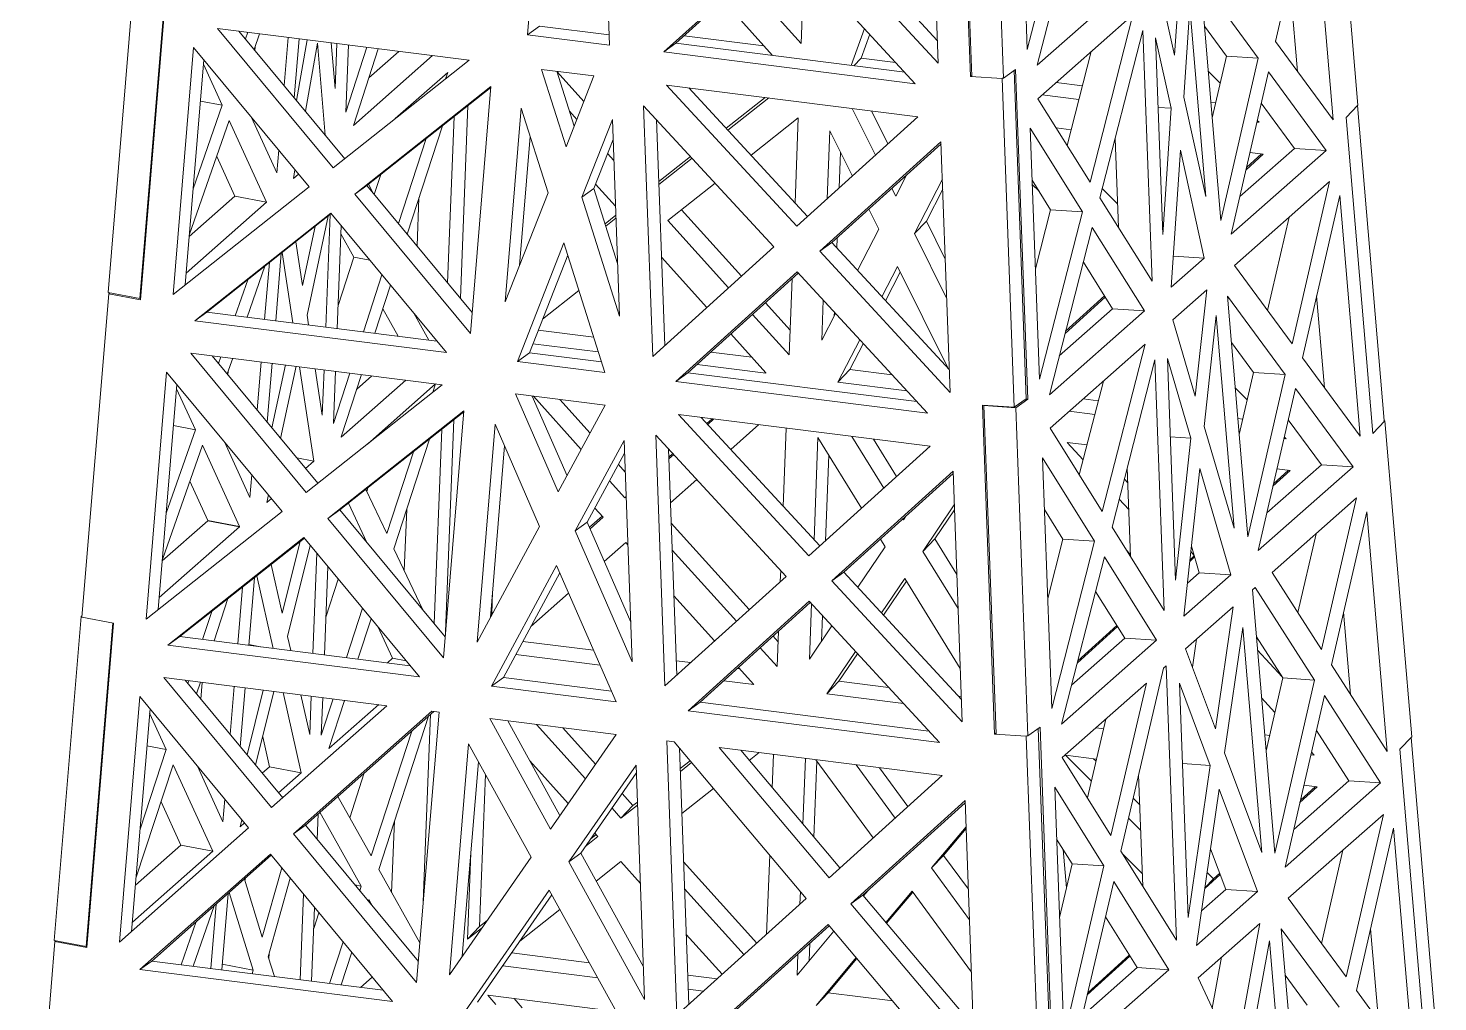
# Model space of a CAD drawing. Header units: millimetres. Extents: x 6136 to 7046, y 1563 to 2173.
# Drawn here: x 6868.45 to 6913.18, y 1811.44 to 1842.32 of the extents above; entities that cross this region are included whole.
import ezdxf

# ---------------------------------------------------------------- set-up
doc = ezdxf.new("R2010")
doc.units = ezdxf.units.MM
doc.header["$LTSCALE"] = 0.5
doc.layers.get('0').update_dxf_attribs({"color": 255})

# ---------------------------------------------------------------- blocks, each defined once
blk = doc.blocks.new('eiffel')
at = {"color": 3, "linetype": 'Continuous', "lineweight": 15}
for p, q in [((-9.062, 36.984), (-7.995, 49.85)), ((-5.438, 36.528), (-5.917, 49.588)), ((9.929, 49.632), (10.461, 35.148)), ((9.984, 49.614), (10.521, 35.158)), ((11.385, 49.524), (11.921, 35.068)), ((12.562, 47.373), (12.972, 36.329)), ((27.543, 33.888), (26.357, 47.8)), ((9.04, 35.738), (8.634, 46.782)), ((14.862, 43.699), (12.972, 36.329)), ((25.552, 43.844), (23.909, 36.692)), ((26.456, 33.236), (25.552, 43.844)), ((13.405, 35.638), (15.295, 43.008)), ((3.823, 42.338), (9.003, 36.73)), ((3.294, 41.958), (9.04, 35.738)), ((2.289, 41.051), (-3.051, 36.227)), ((8.035, 34.83), (2.289, 41.051)), ((2.339, 40.997), (-2.522, 36.607)), ((-27.543, 25.625), (-26.357, 39.891)), ((3.143, 40.127), (3.006, 36.6)), ((-26.143, 25.361), (-24.958, 39.612)), ((-26.118, 25.312), (-24.933, 39.607)), ((3.006, 36.6), (0.52, 39.355)), ((17.595, 39.334), (13.405, 35.638)), ((19.704, 39.695), (19.464, 36.084)), ((20.602, 39.415), (23.149, 35.958)), ((20.602, 39.415), (21.506, 28.807)), ((24.881, 35.373), (24.536, 39.422)), ((18.833, 38.927), (19.464, 36.084)), ((-0.438, 38.49), (1.746, 36.069)), ((20.135, 38.192), (19.873, 34.242)), ((20.845, 29.865), (20.135, 38.192)), ((-8.533, 37.364), (-9.062, 36.984)), ((-5.454, 36.976), (-8.533, 37.364)), ((13.435, 34.167), (17.625, 37.862)), ((17.625, 37.862), (15.735, 30.493)), ((20.776, 37.367), (21.749, 36.048)), ((-22.716, 37.26), (-11.629, 35.863)), ((-17.623, 31.122), (-22.716, 37.26)), ((-17.114, 31.525), (-21.773, 37.141)), ((-21.385, 37.093), (-21.488, 36.798)), ((-20.863, 37.027), (-21.104, 36.335)), ((-19.61, 36.869), (-19.786, 34.746)), ((-19.338, 34.207), (-19.122, 36.807)), ((-18.766, 36.763), (-19.24, 34.088)), ((-5.438, 36.528), (-9.062, 36.984)), ((-2.151, 36.942), (1.358, 36.5)), ((5.79, 37.261), (5.204, 35.634)), ((6.028, 37.004), (5.651, 35.959)), ((18.058, 37.171), (16.168, 29.802)), ((18.058, 37.171), (18.468, 26.127)), ((18.94, 28.186), (18.619, 36.855)), ((18.619, 36.855), (19.309, 33.745)), ((23.909, 36.692), (26.456, 33.236)), ((23.917, 36.726), (23.921, 36.676)), ((-23.776, 36.421), (-24.678, 25.542)), ((-23.776, 36.421), (-18.684, 30.283)), ((-21.067, 36.44), (-21.079, 36.305)), ((-18.317, 36.608), (-18.848, 33.615)), ((-18.317, 36.608), (-17.97, 32.558)), ((-17.713, 36.63), (-17.54, 34.614)), ((-17.54, 34.614), (-17.462, 36.598)), ((-16.952, 36.534), (-17.068, 33.579)), ((-17.068, 33.579), (-16.139, 36.432)), ((-15.632, 36.368), (-16.733, 32.983)), ((-16.733, 32.983), (-13.237, 36.066)), ((-16.049, 35.084), (-14.724, 36.253)), ((-2.522, 36.607), (-3.051, 36.227)), ((8.035, 34.83), (-3.051, 36.227)), ((7.568, 35.336), (-2.522, 36.607)), ((15.786, 36.24), (14.726, 32.105)), ((21.122, 33.318), (21.749, 36.048)), ((23.149, 35.958), (21.749, 36.048)), ((-23.324, 35.876), (-24.146, 25.963)), ((-23.339, 35.693), (-22.508, 33.878)), ((-11.629, 35.863), (-17.623, 31.122)), ((-8.435, 35.461), (-6.131, 35.171)), ((-8.435, 35.461), (-7.357, 32.048)), ((5.326, 35.618), (5.651, 35.959)), ((5.651, 35.959), (7.169, 35.768)), ((12.456, 35.448), (11.921, 35.068)), ((12.995, 20.938), (12.456, 35.448)), ((21.506, 28.807), (23.149, 35.958)), ((-12.573, 35.327), (-14.884, 33.289)), ((-12.573, 35.327), (-12.665, 35.044)), ((-7.758, 35.376), (-6.997, 32.964)), ((-7.752, 35.354), (-6.572, 34.047)), ((-6.131, 35.171), (-7.357, 32.048)), ((10.52, 35.19), (10.461, 35.148)), ((10.461, 35.148), (11.863, 35.059)), ((11.879, 35.071), (11.863, 35.059)), ((12.395, 20.575), (11.863, 35.059)), ((11.879, 35.071), (11.921, 35.068)), ((12.924, 20.955), (12.394, 35.404)), ((14.24, 34.877), (15.399, 34.731)), ((20.946, 35.377), (21.473, 34.849)), ((23.6, 35.347), (21.957, 28.195)), ((23.6, 35.347), (26.147, 31.891)), ((-10.671, 34.709), (-16.666, 29.967)), ((-10.675, 34.667), (-16.136, 30.347)), ((-10.671, 34.709), (-11.573, 23.829)), ((-2.936, 34.768), (8.15, 33.371)), ((-2.936, 34.768), (2.81, 28.548)), ((-1.94, 34.643), (3.29, 28.981)), ((1.424, 34.219), (-0.297, 32.864)), ((1.575, 34.2), (-0.224, 32.784)), ((13.625, 34.334), (15.245, 34.13)), ((19.873, 34.242), (20.845, 29.865)), ((-22.508, 33.878), (-23.794, 30.199)), ((-22.508, 33.878), (-23.474, 34.059)), ((-11.687, 33.867), (-12.016, 25.381)), ((-10.038, 25.218), (-9.33, 33.758)), ((-9.33, 33.758), (-8.151, 30.025)), ((-7.197, 33.599), (-6.884, 33.252)), ((-3.941, 33.861), (1.805, 27.64)), ((-3.941, 33.861), (-3.535, 22.816)), ((5.251, 33.737), (6.275, 31.678)), ((6.11, 33.629), (6.83, 32.179)), ((15.735, 30.493), (13.435, 34.167)), ((18.733, 33.781), (19.309, 33.745)), ((19.309, 33.745), (18.94, 28.186)), ((21.062, 34.017), (21.276, 33.99)), ((23.283, 33.967), (24.747, 31.98)), ((27.543, 33.888), (27.019, 33.334)), ((27.518, 33.862), (28.697, 19.999)), ((-22.199, 33.202), (-23.964, 28.154)), ((-22.199, 33.202), (-20.556, 29.611)), ((-20.106, 30.9), (-21.224, 33.345)), ((-14.657, 33.489), (-14.667, 33.461)), ((-12.808, 32.98), (-14.361, 28.207)), ((-12.291, 33.389), (-12.579, 26.059)), ((-5.318, 33.253), (-6.659, 29.837)), ((-5, 24.583), (-5.318, 33.253)), ((-3.375, 33.248), (-3.01, 23.291)), ((0.795, 31.682), (2.879, 33.322)), ((2.879, 33.322), (2.734, 29.583)), ((2.81, 28.548), (8.15, 33.371)), ((21.115, 33.39), (21.137, 33.387)), ((23.093, 33.141), (23.191, 33.129)), ((23.109, 33.211), (23.191, 33.129)), ((27.019, 33.334), (28.205, 19.422)), ((-13.52, 32.417), (-14.741, 28.665)), ((-9.407, 26.826), (-8.935, 32.51)), ((-5.285, 32.367), (-6.129, 30.217)), ((4.153, 29.761), (4.269, 32.757)), ((4.269, 32.757), (5.261, 30.762)), ((13.101, 32.863), (15.401, 29.189)), ((13.101, 32.863), (13.511, 21.819)), ((14.902, 32.794), (14.242, 32.878)), ((16.838, 32.413), (16.983, 28.5)), ((-20.023, 31.897), (-20.106, 30.9)), ((-5.528, 31.749), (-5.251, 31.442)), ((9.167, 32.271), (3.826, 27.447)), ((9.171, 32.176), (4.356, 27.827)), ((4.679, 30.236), (4.74, 31.809)), ((9.572, 21.226), (9.167, 32.271)), ((19.718, 31.903), (19.318, 25.868)), ((19.718, 31.903), (20.773, 27.151)), ((26.147, 31.891), (21.957, 28.195)), ((24.747, 31.98), (22.338, 29.856)), ((23.372, 31.727), (22.61, 31.038)), ((23.299, 31.736), (22.632, 31.133)), ((23.372, 31.727), (22.785, 31.801)), ((24.747, 31.98), (26.147, 31.891)), ((-22.754, 31.616), (-21.957, 29.874)), ((-1.874, 31.623), (-3.275, 30.52)), ((-1.8, 31.544), (-3.27, 30.387)), ((-19.305, 31.032), (-19.372, 30.655)), ((-19.372, 30.655), (-19.153, 30.848)), ((-15.521, 30.834), (-15.808, 29.952)), ((7.649, 30.801), (7.172, 29.874)), ((7.557, 30.718), (7.581, 30.669)), ((9.227, 30.626), (7.992, 28.224)), ((13.185, 30.58), (14, 29.278)), ((22.099, 26.822), (26.289, 30.518)), ((26.289, 30.518), (24.646, 23.366)), ((-18.684, 30.283), (-24.678, 25.542)), ((-23.968, 28.1), (-21.957, 29.874)), ((-20.556, 29.611), (-21.957, 29.874)), ((-16.136, 30.347), (-16.666, 29.967)), ((-11.573, 23.829), (-16.666, 29.967)), ((-11.497, 24.755), (-16.136, 30.347)), ((-16.072, 30.398), (-15.852, 30.005)), ((-8.151, 30.025), (-10.038, 25.218)), ((-6.129, 30.217), (-6.659, 29.837)), ((-6.659, 29.837), (-5, 24.583)), ((-6.129, 30.217), (-5.085, 26.91)), ((-6.055, 30.406), (-5.178, 29.434)), ((-2.867, 28.8), (-0.782, 30.441)), ((7.001, 30.217), (7.172, 29.874)), ((9.244, 30.182), (8.521, 28.778)), ((13.491, 30.091), (13.192, 30.391)), ((16.274, 30.214), (16.944, 29.543)), ((26.74, 29.906), (25.097, 22.754)), ((27.644, 19.298), (26.74, 29.906)), ((-24.103, 26.483), (-20.556, 29.611)), ((-13.843, 29.799), (-13.926, 27.683)), ((-2.266, 29.273), (0.374, 26.348)), ((5.988, 29.301), (6.425, 28.421)), ((14, 29.278), (13.331, 26.667)), ((15.401, 29.189), (14, 29.278)), ((18.468, 26.127), (16.168, 29.802)), ((-17.726, 29.129), (-23.721, 24.387)), ((-17.707, 29.105), (-23.191, 24.767)), ((-17.838, 29.001), (-18.775, 24.629)), ((-17.952, 24.107), (-17.758, 29.065)), ((-17.726, 29.129), (-12.634, 22.99)), ((-5.163, 29.034), (-5.638, 28.66)), ((-5.158, 28.901), (-5.603, 28.551)), ((-2.867, 28.8), (-0.193, 25.836)), ((8.521, 28.778), (7.992, 28.224)), ((8.521, 28.778), (9.357, 27.097)), ((15.401, 29.189), (13.511, 21.819)), ((24.507, 28.946), (23.563, 24.836)), ((-18.416, 28.544), (-18.975, 25.94)), ((-17.264, 28.571), (-17.442, 24.042)), ((-16.706, 27.192), (-17.278, 28.212)), ((4.577, 27.588), (4.594, 28.042)), ((6.425, 28.421), (5.488, 26.601)), ((7.992, 28.224), (9.421, 25.349)), ((15.833, 28.498), (13.943, 21.128)), ((15.833, 28.498), (18.134, 24.823)), ((-20.155, 24.384), (-19.907, 27.365)), ((-19.868, 27.395), (-19.396, 24.289)), ((-19.269, 27.87), (-18.975, 25.94)), ((-7.453, 27.814), (-9.501, 22.596)), ((-7.453, 27.814), (-5.651, 22.111)), ((-3.535, 22.816), (1.805, 27.64)), ((4.356, 27.827), (3.826, 27.447)), ((3.826, 27.447), (9.572, 21.226)), ((4.356, 27.827), (9.536, 22.219)), ((-21.418, 24.543), (-20.632, 26.791)), ((-20.434, 26.948), (-20.642, 24.446)), ((-16.706, 27.192), (-17.402, 25.053)), ((-16.706, 27.192), (-16.011, 27.061)), ((-7.283, 27.278), (-8.972, 22.975)), ((-7.271, 27.238), (-7.311, 27.206)), ((-5.122, 27.026), (-5.09, 27.05)), ((-3.153, 27.189), (-1.151, 24.97)), ((7.245, 26.771), (6.56, 25.44)), ((7.245, 26.771), (9.476, 22.284)), ((15.443, 26.974), (16.733, 24.913)), ((20.773, 27.151), (19.318, 25.868)), ((19.408, 27.238), (20.773, 27.151)), ((22.099, 26.822), (24.646, 23.366)), ((-21.386, 26.195), (-21.94, 24.609)), ((-15.474, 26.413), (-16.292, 23.898)), ((2.822, 26.54), (-2.519, 21.716)), ((2.871, 26.486), (-1.989, 22.096)), ((2.604, 26.245), (2.473, 22.881)), ((2.822, 26.54), (8.568, 20.319)), ((7.365, 26.53), (6.717, 25.27)), ((-27.516, 25.577), (-28.697, 11.335)), ((-26.143, 25.361), (-27.543, 25.625)), ((-27.469, 25.611), (-27.516, 25.577)), ((-27.516, 25.577), (-26.118, 25.312)), ((-15.094, 25.955), (-15.784, 23.834)), ((-8.393, 24.451), (-6.789, 25.713)), ((16.379, 25.479), (14.661, 23.925)), ((19.386, 24.429), (20.877, 25.745)), ((20.877, 25.745), (20.375, 21.069)), ((24.337, 22.021), (21.79, 25.477)), ((21.79, 25.477), (22.694, 14.869)), ((26.069, 21.435), (25.724, 25.484)), ((-26.143, 25.361), (-26.112, 25.383)), ((-14.752, 23.704), (-15.432, 24.917)), ((1.427, 25.181), (2.516, 23.974)), ((3.911, 23.535), (3.979, 25.287)), ((16.733, 24.913), (14.382, 22.84)), ((16.409, 25.431), (14.636, 23.827)), ((16.733, 24.913), (18.134, 24.823)), ((-23.191, 24.767), (-23.721, 24.387)), ((-12.634, 22.99), (-23.721, 24.387)), ((-13.048, 23.489), (-23.191, 24.767)), ((-18.775, 24.629), (-18.71, 24.202)), ((-13.404, 23.534), (-14.068, 24.719)), ((0.86, 24.669), (2.473, 22.881)), ((4.514, 24.707), (3.911, 23.535)), ((4.461, 24.603), (4.467, 24.759)), ((18.134, 24.823), (13.943, 21.128)), ((19.386, 24.429), (20.375, 21.069)), ((21.292, 24.613), (20.768, 19.734)), ((22.091, 15.245), (21.292, 24.613)), ((-8.583, 23.966), (-6.14, 23.658)), ((-0.098, 23.804), (1.452, 22.086)), ((-8.815, 23.375), (-5.936, 23.012)), ((-0.979, 23.008), (0.825, 22.781)), ((5.587, 23.547), (4.627, 21.681)), ((5.744, 23.377), (5.156, 22.235)), ((13.974, 19.656), (18.164, 23.352)), ((18.164, 23.352), (16.274, 15.982)), ((22.937, 22.11), (21.964, 23.429)), ((-23.901, 22.965), (-12.814, 21.569)), ((-23.901, 22.965), (-18.809, 16.827)), ((-22.958, 22.847), (-18.299, 17.23)), ((-22.573, 22.798), (-22.675, 22.506)), ((-22.292, 22.043), (-22.051, 22.732)), ((-20.798, 22.574), (-20.974, 20.455)), ((-20.526, 19.915), (-20.31, 22.513)), ((-19.726, 22.439), (-20.32, 19.667)), ((-19.258, 22.38), (-19.938, 19.207)), ((-8.972, 22.975), (-9.501, 22.596)), ((-5.651, 22.111), (-9.501, 22.596)), ((-5.798, 22.576), (-8.972, 22.975)), ((-1.582, 22.463), (1.448, 22.082)), ((16.706, 15.291), (18.597, 22.661)), ((18.597, 22.661), (19.007, 11.617)), ((19.143, 22.718), (20.176, 19.212)), ((19.505, 12.965), (19.143, 22.718)), ((25.097, 22.754), (27.644, 19.298)), ((25.103, 22.781), (25.106, 22.742)), ((-24.962, 22.126), (-25.864, 11.247)), ((-24.962, 22.126), (-19.869, 15.988)), ((-22.255, 22.147), (-22.267, 22.013)), ((-19.102, 22.361), (-18.47, 18.206)), ((-18.417, 22.274), (-18.105, 20.222)), ((-18.105, 20.222), (-18.026, 22.225)), ((-17.516, 22.161), (-17.606, 19.859)), ((-16.883, 22.081), (-17.606, 19.859)), ((-16.375, 22.017), (-17.27, 19.269)), ((-17.268, 19.265), (-14.426, 21.772)), ((-16.588, 21.364), (-15.913, 21.959)), ((-1.989, 22.096), (-2.519, 21.716)), ((8.101, 20.824), (-1.989, 22.096)), ((1.452, 22.086), (1.448, 22.082)), ((1.448, 22.082), (1.452, 22.086)), ((4.627, 21.681), (5.156, 22.235)), ((5.156, 22.235), (7.015, 22.001)), ((22.937, 22.11), (22.309, 19.38)), ((24.337, 22.021), (22.694, 14.869)), ((22.937, 22.11), (24.337, 22.021)), ((-24.509, 21.581), (-25.331, 11.668)), ((-24.524, 21.395), (-23.696, 19.585)), ((-12.814, 21.569), (-18.809, 16.827)), ((-13.112, 21.606), (-16.116, 18.957)), ((-13.231, 21.239), (-13.112, 21.606)), ((-9.582, 21.161), (-5.636, 20.664)), ((-9.582, 21.161), (-7.701, 16.844)), ((8.568, 20.319), (-2.519, 21.716)), ((4.627, 21.681), (7.663, 21.299)), ((16.325, 21.73), (15.264, 17.595)), ((22.661, 20.91), (22.134, 21.438)), ((24.788, 21.409), (23.146, 14.264)), ((27.335, 17.953), (24.788, 21.409)), ((-8.847, 21.069), (-7.316, 17.556)), ((-6.686, 18.722), (-8.797, 21.062)), ((-5.636, 20.664), (-7.701, 16.844)), ((-6.3, 19.435), (-7.636, 20.916)), ((12.395, 20.575), (10.992, 20.664)), ((10.992, 20.664), (11.524, 6.179)), ((11.059, 20.647), (11.075, 20.658)), ((11.059, 20.647), (12.46, 20.558)), ((11.059, 20.647), (11.596, 6.191)), ((12.924, 20.955), (12.395, 20.575)), ((12.46, 20.558), (12.995, 20.938)), ((12.46, 20.558), (12.996, 6.101)), ((12.908, 20.943), (12.995, 20.938)), ((15.43, 20.941), (16.1, 20.856)), ((-17.851, 15.673), (-11.857, 20.414)), ((-17.322, 16.052), (-11.86, 20.372)), ((-11.857, 20.414), (-12.759, 9.534)), ((-12.669, 10.697), (-12.303, 20.022)), ((-2.404, 20.257), (8.683, 18.86)), ((-2.404, 20.257), (3.342, 14.036)), ((-1.408, 20.131), (3.822, 14.47)), ((-0.923, 20.07), (-1.159, 19.862)), ((-0.838, 20.06), (-1.115, 19.815)), ((14.814, 20.398), (15.946, 20.255)), ((22.25, 20.081), (22.464, 20.054)), ((25.935, 18.042), (24.471, 20.029)), ((28.205, 19.422), (28.729, 19.976)), ((28.678, 19.979), (28.697, 19.999)), ((28.678, 19.979), (28.729, 19.976)), ((29.914, 6.064), (28.729, 19.976)), ((-23.696, 19.585), (-24.979, 15.916)), ((-24.659, 19.766), (-23.696, 19.585)), ((-17.27, 19.269), (-17.268, 19.265)), ((-15.233, 19.656), (-15.196, 19.768)), ((-12.832, 19.603), (-13.168, 11.046)), ((-11.281, 10.223), (-10.484, 19.832)), ((-10.484, 19.832), (-8.521, 15.327)), ((2.338, 13.129), (-3.408, 19.35)), ((-3.408, 19.35), (-3.003, 8.305)), ((1.142, 19.81), (-0.098, 18.714)), ((2.348, 19.658), (2.214, 16.21)), ((5.243, 19.293), (6.646, 17.02)), ((13.974, 19.656), (16.274, 15.982)), ((20.176, 19.212), (19.271, 19.27)), ((20.768, 19.734), (22.091, 15.245)), ((22.303, 19.454), (22.326, 19.451)), ((24.377, 19.193), (24.297, 19.273)), ((-25.148, 13.872), (-23.387, 18.909)), ((-23.387, 18.909), (-21.746, 15.321)), ((-22.413, 19.055), (-21.293, 16.607)), ((-13.374, 19.175), (-14.945, 14.347)), ((-10.693, 11.311), (-10.066, 18.872)), ((-4.799, 19.116), (-6.954, 15.13)), ((-4.441, 9.361), (-4.799, 19.116)), ((-2.842, 18.737), (-2.477, 8.78)), ((8.683, 18.86), (3.342, 14.036)), ((3.57, 14.743), (3.745, 19.239)), ((3.745, 19.239), (5.662, 16.131)), ((6.188, 19.175), (7.205, 17.525)), ((15.604, 18.919), (14.729, 19.03)), ((14.729, 19.03), (15.435, 18.26)), ((20.176, 19.212), (19.505, 12.965)), ((24.281, 19.205), (24.377, 19.193)), ((-18.47, 18.206), (-19.226, 18.348)), ((-18.838, 17.881), (-18.47, 18.206)), ((-15.258, 15.01), (-14.086, 18.611)), ((-4.778, 18.555), (-6.425, 15.509)), ((-4.747, 17.714), (-5.051, 18.051)), ((-2.657, 18.537), (-2.829, 18.384)), ((-2.614, 18.489), (-2.826, 18.301)), ((4.076, 14.699), (4.222, 18.465)), ((13.639, 18.352), (15.939, 14.678)), ((13.639, 18.352), (14.049, 7.309)), ((25.935, 18.042), (23.526, 15.919)), ((27.335, 17.953), (25.935, 18.042)), ((-21.211, 17.605), (-21.293, 16.607)), ((9.7, 17.76), (4.359, 12.936)), ((9.703, 17.664), (4.888, 13.316)), ((10.105, 6.715), (9.7, 17.76)), ((17.25, 17.411), (17.4, 17.247)), ((17.376, 17.902), (17.521, 13.989)), ((20.569, 17.877), (19.87, 11.37)), ((20.569, 17.877), (21.946, 13.201)), ((27.335, 17.953), (23.148, 14.26)), ((23.799, 17.106), (24.557, 17.791)), ((23.821, 17.201), (24.484, 17.801)), ((24.557, 17.791), (23.973, 17.865)), ((-23.942, 17.323), (-23.146, 15.585)), ((-16.178, 16.957), (-15.258, 15.01)), ((-16.138, 16.873), (-16.088, 17.029)), ((-4.761, 16.59), (-5.436, 17.337)), ((-1.596, 17.388), (-2.755, 16.363)), ((-20.473, 16.716), (-20.546, 16.375)), ((-20.546, 16.375), (-20.34, 16.556)), ((-16.95, 16.347), (-16.135, 14.622)), ((-4.708, 16.645), (-4.761, 16.59)), ((-4.708, 16.637), (-4.761, 16.59)), ((9.754, 16.28), (8.369, 14.226)), ((17.023, 16.527), (17.444, 16.069)), ((23.762, 13.304), (27.477, 16.58)), ((25.944, 9.906), (27.477, 16.58)), ((-19.869, 15.988), (-25.864, 11.247)), ((-25.153, 13.81), (-23.148, 15.578)), ((-23.146, 15.585), (-23.148, 15.578)), ((-21.748, 15.315), (-23.148, 15.578)), ((-21.746, 15.321), (-23.146, 15.585)), ((-17.851, 15.673), (-17.322, 16.052)), ((-17.851, 15.673), (-12.759, 9.534)), ((-17.322, 16.052), (-12.682, 10.46)), ((-14.382, 16.079), (-14.488, 13.379)), ((-5.771, 15.782), (-6.329, 15.289)), ((-5.728, 15.734), (-6.302, 15.227)), ((-6.088, 16.133), (-5.728, 15.734)), ((7.485, 15.66), (7.508, 15.622)), ((7.611, 15.774), (7.508, 15.622)), ((9.762, 16.061), (8.899, 14.78)), ((13.724, 16.069), (14.539, 14.768)), ((27.928, 15.968), (26.379, 9.228)), ((28.827, 5.415), (27.928, 15.968)), ((-25.287, 12.193), (-21.748, 15.315)), ((-21.746, 15.321), (-21.748, 15.315)), ((-8.521, 15.327), (-11.281, 10.223)), ((-6.954, 15.13), (-6.425, 15.509)), ((-6.954, 15.13), (-4.441, 9.361)), ((-6.425, 15.509), (-4.505, 11.103)), ((0.714, 11.662), (-2.722, 15.47)), ((16.706, 15.291), (19.007, 11.617)), ((24.897, 11.536), (25.695, 15.008)), ((-24.906, 10.092), (-18.912, 14.834)), ((-24.377, 10.472), (-18.892, 14.81)), ((-19.078, 14.663), (-19.865, 11.503)), ((-18.63, 14.494), (-19.631, 10.472)), ((-18.912, 14.834), (-13.824, 8.701)), ((-14.945, 14.347), (-13.673, 11.655)), ((-4.724, 14.621), (-5.672, 13.783)), ((-4.724, 14.621), (-4.63, 14.517)), ((6.708, 14.435), (5.504, 12.649)), ((6.501, 14.772), (6.708, 14.435)), ((8.369, 14.226), (8.899, 14.78)), ((8.899, 14.78), (9.867, 13.21)), ((14.539, 14.768), (13.869, 12.157)), ((15.939, 14.678), (14.049, 7.309)), ((14.539, 14.768), (15.939, 14.678)), ((20.202, 14.458), (20.546, 13.29)), ((-18.516, 9.734), (-18.343, 14.149)), ((0.147, 11.15), (-2.679, 14.281)), ((8.369, 14.226), (9.922, 11.709)), ((14.482, 6.617), (16.372, 13.987)), ((16.372, 13.987), (18.67, 10.316)), ((17.352, 14.26), (17.518, 14.079)), ((20.13, 13.788), (20.343, 13.981)), ((20.136, 13.84), (20.325, 14.039)), ((20.176, 14.22), (20.317, 14.067)), ((23.146, 14.264), (23.148, 14.26)), ((-21.343, 10.09), (-21.095, 13.067)), ((-20.99, 13.15), (-20.267, 9.954)), ((-20.352, 13.656), (-19.865, 11.503)), ((-17.853, 13.558), (-18.006, 9.669)), ((-7.774, 13.612), (-10.649, 8.296)), ((-7.63, 13.281), (-10.12, 8.676)), ((-7.774, 13.612), (-5.156, 7.604)), ((2.338, 13.129), (-3.003, 8.305)), ((2.105, 13.382), (2.086, 12.901)), ((4.359, 12.936), (4.888, 13.316)), ((4.888, 13.316), (10.069, 7.707)), ((21.946, 13.201), (19.87, 11.37)), ((20.546, 13.29), (20.027, 12.833)), ((20.546, 13.29), (21.946, 13.201)), ((23.762, 13.304), (25.944, 9.906)), ((-21.622, 12.651), (-21.83, 10.151)), ((-17.941, 11.333), (-17.396, 13.007)), ((-10.636, 11.479), (-10.598, 12.461)), ((4.359, 12.936), (10.105, 6.715)), ((7.569, 13.039), (6.546, 11.522)), ((7.643, 12.919), (6.636, 11.424)), ((7.569, 13.039), (10.019, 9.068)), ((15.981, 12.464), (17.27, 10.406)), ((22.893, 12.537), (23.014, 12.644)), ((22.893, 12.537), (23.882, 0.931)), ((23.014, 12.644), (25.635, 8.562)), ((-22.259, 12.147), (-22.873, 10.283)), ((-7.243, 12.394), (-8.904, 10.925)), ((-2.605, 12.272), (-0.811, 10.284)), ((3.355, 12.028), (-1.981, 7.209)), ((3.404, 11.975), (-1.452, 7.589)), ((9.101, 5.808), (3.355, 12.028)), ((3.366, 9.479), (3.46, 11.914)), ((-29.914, -2.908), (-28.729, 11.358)), ((-28.693, 11.384), (-28.729, 11.358)), ((-28.696, 11.352), (-28.729, 11.358)), ((-27.299, 11.071), (-28.697, 11.335)), ((-22.977, 11.579), (-23.383, 10.347)), ((-17.036, 9.547), (-16.329, 11.72)), ((-15.949, 11.262), (-16.528, 9.483)), ((-10.66, 11.372), (-10.69, 11.345)), ((-10.636, 11.479), (-10.683, 11.429)), ((-10.571, 11.536), (-10.636, 11.479)), ((3.904, 10.278), (3.947, 11.387)), ((19.942, 9.934), (22.047, 11.791)), ((22.047, 11.791), (21.265, 6.409)), ((27.221, 7.917), (26.912, 11.546)), ((-28.514, -3.171), (-27.33, 11.077)), ((-28.484, -3.224), (-27.299, 11.071)), ((-15.659, 10.913), (-15, 9.519)), ((-12.662, 10.705), (-12.669, 10.697)), ((-12.667, 10.75), (-12.658, 10.749)), ((2.001, 10.707), (1.941, 9.161)), ((4.355, 10.946), (3.366, 9.479)), ((15.171, 9.304), (16.951, 10.914)), ((15.196, 9.402), (16.921, 10.962)), ((22.463, 10.881), (21.66, 5.357)), ((23.308, 0.965), (22.463, 10.881)), ((-24.906, 10.092), (-24.377, 10.472)), ((-13.828, 8.697), (-24.906, 10.092)), ((-14.233, 9.194), (-24.377, 10.472)), ((-20.82, 10.024), (-21.34, 10.122)), ((-19.631, 10.472), (-19.492, 9.857)), ((-9.261, 10.265), (-6.145, 9.872)), ((1.941, 9.161), (1.199, 9.983)), ((1.983, 10.255), (1.766, 10.495)), ((18.669, 10.31), (14.482, 6.617)), ((17.268, 10.399), (14.921, 8.329)), ((17.27, 10.406), (17.268, 10.399)), ((17.268, 10.399), (18.669, 10.31)), ((17.27, 10.406), (18.67, 10.316)), ((18.67, 10.316), (18.669, 10.31)), ((20.426, 10.361), (20.246, 9.124)), ((23.069, 10.466), (24.234, 8.651)), ((-15.227, 9.319), (-15, 9.519)), ((-14.41, 9.408), (-15, 9.519)), ((-9.575, 9.684), (-5.858, 9.216)), ((-2.5, 9.413), (-1.865, 9.333)), ((5.397, 9.818), (4.141, 7.956)), ((5.487, 9.72), (4.67, 8.51)), ((19.942, 9.934), (21.265, 6.409)), ((23.119, 9.881), (24.206, 8.696)), ((-13.824, 8.701), (-13.828, 8.697)), ((-2.477, 8.79), (-2.468, 8.788)), ((0.192, 9.074), (0.292, 9.061)), ((0.241, 9.118), (0.924, 8.361)), ((18.975, 9.082), (17.091, 1.027)), ((18.975, 9.082), (19.097, 9.189)), ((19.097, 9.189), (19.545, -2.893)), ((26.379, 9.228), (28.827, 5.415)), ((-25.086, 8.67), (-15.258, 7.432)), ((-20.334, 2.943), (-25.086, 8.67)), ((-19.847, 3.373), (-24.143, 8.552)), ((-23.981, 8.531), (-24.022, 8.405)), ((-23.471, 8.467), (-23.642, 7.947)), ((-23.393, 8.457), (-23.454, 7.721)), ((-21.986, 8.28), (-22.161, 6.163)), ((-21.714, 5.623), (-21.498, 8.218)), ((-20.707, 8.119), (-21.417, 5.266)), ((-10.12, 8.676), (-10.649, 8.296)), ((-5.156, 7.604), (-10.649, 8.296)), ((-5.362, 8.076), (-10.12, 8.676)), ((-0.411, 8.529), (0.924, 8.361)), ((4.141, 7.956), (4.67, 8.51)), ((4.67, 8.51), (6.86, 8.234)), ((14.512, 5.146), (18.227, 8.422)), ((18.227, 8.422), (16.659, 1.717)), ((20.057, -1.902), (19.674, 8.422)), ((19.674, 8.422), (21.032, 4.803)), ((23.497, 5.443), (24.234, 8.651)), ((23.882, 0.931), (25.635, 8.562)), ((25.635, 8.562), (24.234, 8.651)), ((-26.147, 7.832), (-27.044, -2.992)), ((-26.147, 7.832), (-21.348, 2.046)), ((-20.232, 8.059), (-21.04, 4.811)), ((-19.827, 8.008), (-19.026, 4.47)), ((-19.051, 7.91), (-18.657, 6.165)), ((-18.657, 6.165), (-18.59, 7.852)), ((-18.08, 7.788), (-18.145, 6.139)), ((-18.145, 6.139), (-17.627, 7.731)), ((-17.119, 7.667), (-17.81, 5.542)), ((-17.81, 5.542), (-15.616, 7.477)), ((-17.126, 7.644), (-17.103, 7.665)), ((-1.452, 7.589), (-1.981, 7.209)), ((-1.448, 7.583), (-1.977, 7.203)), ((-1.452, 7.589), (-1.448, 7.583)), ((8.634, 6.313), (-1.448, 7.583)), ((4.141, 7.956), (7.508, 7.532)), ((9.941, 7.846), (10.064, 7.83)), ((23.298, 7.776), (23.886, 7.135)), ((26.07, 7.884), (24.332, 0.32)), ((26.07, 7.884), (28.543, 4.033)), ((-25.694, 7.286), (-26.507, -2.517)), ((-25.71, 7.097), (-24.979, 5.499)), ((-15.258, 7.432), (-20.334, 2.943)), ((-13.278, 7.183), (-19.377, 1.789)), ((-13.191, 7.172), (-18.848, 2.168)), ((-13.42, 6.969), (-15.616, 0.22)), ((-12.957, 7.142), (-13.944, -4.761)), ((-13.325, 7.053), (-13.649, -1.21)), ((-13.278, 7.183), (-12.957, 7.142)), ((-10.721, 6.861), (-5.15, 6.159)), ((-10.721, 6.861), (-8.037, 1.999)), ((-1.981, 7.209), (-1.977, 7.203)), ((9.101, 5.808), (-1.977, 7.203)), ((16.436, 6.843), (15.624, 3.37)), ((-14.162, 6.312), (-15.95, 0.817)), ((-9.926, 6.761), (-7.626, 2.592)), ((-8.66, 6.601), (-6.503, 4.21)), ((-7.499, 6.455), (-6.055, 4.854)), ((11.595, 6.23), (11.524, 6.179)), ((13.531, 6.481), (12.996, 6.101)), ((13.988, -8.013), (13.457, 6.429)), ((14.07, -8.029), (13.531, 6.481)), ((16.004, 6.461), (16.337, 6.419)), ((25.716, 6.343), (27.142, 4.122)), ((-24.979, 5.499), (-25.829, 5.658)), ((-20.728, 6.066), (-20.427, 4.733)), ((-12.495, -4.422), (-11.652, 5.748)), ((-11.652, 5.748), (-8.899, 0.759)), ((-5.15, 6.159), (-8.037, 1.999)), ((-2.914, 5.877), (-2.592, 5.837)), ((-2.914, 5.877), (-2.47, -6.206)), ((-2.592, 5.837), (3.228, -1.059)), ((11.524, 6.179), (12.927, 6.091)), ((12.946, 6.105), (12.927, 6.091)), ((13.458, -8.393), (12.927, 6.091)), ((12.946, 6.105), (12.996, 6.101)), ((23.437, 6.145), (23.653, 6.118)), ((29.914, 6.064), (29.39, 5.511)), ((29.885, 6.033), (31.063, -7.82)), ((-24.979, 5.499), (-26.133, 1.991)), ((-8.955, 5.001), (-7.259, 3.121)), ((-2.359, 5.559), (-1.944, -5.731)), ((-1.893, 5.008), (-2.326, 4.667)), ((-0.613, 5.587), (9.216, 4.349)), ((-0.613, 5.587), (4.232, -0.153)), ((0.338, 5.467), (4.714, 0.283)), ((0.716, 5.02), (1.154, 5.365)), ((1.79, 5.284), (1.733, 3.815)), ((3.084, 2.215), (3.196, 5.107)), ((3.569, 1.64), (3.699, 4.989)), ((3.655, 5.049), (6.178, 1.605)), ((16.659, 1.717), (14.512, 5.146)), ((16.024, 5.08), (14.655, 5.252)), ((14.655, 5.252), (15.797, 4.11)), ((15.894, 5.096), (16.002, 4.988)), ((21.66, 5.357), (23.308, 0.965)), ((23.491, 5.518), (23.514, 5.515)), ((25.47, 5.269), (25.614, 5.25)), ((25.495, 5.38), (25.614, 5.25)), ((29.39, 5.511), (30.576, -8.401)), ((-24.67, 4.823), (-26.312, -0.166)), ((-24.67, 4.823), (-22.932, 1.025)), ((-22.481, 2.314), (-23.602, 4.764)), ((-20.744, 4.454), (-20.427, 4.733)), ((-19.026, 4.47), (-20.427, 4.733)), ((-20.026, 3.588), (-19.026, 4.47)), ((-16.249, 4.467), (-16.891, 2.495)), ((-11.93, -3.608), (-11.219, 4.964)), ((-11.171, -2.294), (-10.911, 4.404)), ((-4.274, 4.818), (-7.237, 0.55)), ((-4.261, 4.455), (-6.708, 0.929)), ((-3.895, -5.506), (-4.274, 4.818)), ((-1.823, 4.925), (-2.321, 4.534)), ((5.425, 4.826), (7.146, 2.479)), ((6.456, 4.697), (7.708, 2.987)), ((17.878, 4.389), (18.06, -0.521)), ((19.805, 4.882), (21.032, 4.803)), ((21.032, 4.803), (20.057, -1.902)), ((-2.253, 2.683), (-0.858, 3.781)), ((4.232, -0.153), (9.216, 4.349)), ((14.178, 3.842), (16.346, 0.379)), ((14.178, 3.842), (14.586, -7.145)), ((21.426, 3.752), (20.427, -3.125)), ((21.426, 3.752), (23.117, -0.753)), ((28.543, 4.033), (24.332, 0.32)), ((27.142, 4.122), (24.714, 1.981)), ((25.742, 3.856), (24.988, 3.174)), ((25.669, 3.865), (25.01, 3.269)), ((25.742, 3.856), (25.162, 3.929)), ((27.142, 4.122), (28.543, 4.033)), ((-25.205, 3.196), (-24.332, 1.289)), ((-22.398, 3.313), (-22.481, 2.314)), ((-17.417, 3.434), (-15.95, 0.817)), ((-4.884, 3.556), (-4.408, 3.028)), ((-4.214, 3.181), (-4.408, 3.028)), ((10.232, 3.248), (5.199, -1.298)), ((10.236, 3.153), (5.728, -0.918)), ((10.636, -7.739), (10.232, 3.248)), ((17.635, 3.353), (17.927, 3.061)), ((-18.281, 2.67), (-18.325, 1.539)), ((-16.383, -0.512), (-18.204, 2.738)), ((-5.332, 2.912), (-4.937, 2.474)), ((-4.209, 3.048), (-4.937, 2.474)), ((-4.408, 3.028), (-4.937, 2.474)), ((24.475, -1.054), (28.665, 2.642)), ((28.665, 2.642), (27.022, -4.51)), ((-21.348, 2.046), (-27.044, -2.992)), ((-21.641, 2.4), (-21.716, 2.097)), ((-21.716, 2.097), (-21.528, 2.264)), ((-18.848, 2.168), (-19.377, 1.789)), ((-13.867, -3.835), (-18.848, 2.168)), ((-18.815, 2.129), (-18.812, 2.2)), ((-14.92, 2.359), (-15.044, -0.8)), ((10.275, 2.096), (8.753, 0.285)), ((10.277, 2.024), (9.282, 0.839)), ((17.43, 2.475), (17.969, 1.935)), ((29.116, 2.031), (27.473, -5.121)), ((30.02, -8.577), (29.116, 2.031)), ((-26.338, -0.48), (-24.332, 1.289)), ((-22.932, 1.025), (-24.332, 1.289)), ((-13.944, -4.761), (-19.377, 1.789)), ((-5.954, 1.674), (-6.476, 1.263)), ((-6.026, 1.755), (-6.266, 1.566)), ((-6.088, 1.823), (-5.954, 1.674)), ((14.262, 1.559), (14.945, 0.469)), ((-26.472, -2.097), (-22.932, 1.025)), ((-20.39, 0.893), (-26.144, -4.196)), ((-20.348, 0.842), (-25.614, -3.816)), ((-20.39, 0.893), (-15.004, -5.599)), ((-8.899, 0.759), (-12.495, -4.422)), ((-11.7, -2.848), (-11.553, 0.942)), ((-6.708, 0.929), (-7.237, 0.55)), ((-6.708, 0.929), (-3.948, -4.072)), ((1.618, 0.848), (1.483, -2.636)), ((9.282, 0.839), (8.753, 0.285)), ((9.282, 0.839), (10.376, -0.653)), ((14.554, 1.093), (14.697, -0.59)), ((19.545, -2.893), (17.091, 1.027)), ((18.039, 0.04), (17.154, 0.926)), ((21.045, 1.126), (21.716, -0.663)), ((26.883, 1.07), (25.939, -3.04)), ((-19.886, 0.285), (-20.744, -2.771)), ((-15.616, 0.22), (-13.8, -3.021)), ((-7.237, 0.55), (-3.895, -5.506)), ((-6.034, -0.292), (-4.949, 0.561)), ((-4.949, 0.561), (-4.082, -0.4)), ((-2.175, 0.553), (1.053, -3.024)), ((8.753, 0.285), (10.425, -1.997)), ((14.945, 0.469), (14.391, -1.901)), ((16.346, 0.379), (14.586, -7.145)), ((16.346, 0.379), (14.945, 0.469)), ((20.894, 0.09), (21.179, -0.195)), ((21.449, 0.049), (21.179, -0.195)), ((-21.537, -0.21), (-20.744, -2.771)), ((-21.487, -0.166), (-21.517, -0.273)), ((-19.51, -0.169), (-20.48, -3.624)), ((-16.668, -0.459), (-16.383, -0.512)), ((-16.383, -0.512), (-16.451, -0.721)), ((16.778, -0.312), (15, -7.911)), ((16.778, -0.312), (19.211, -4.197)), ((21.47, -0.008), (20.79, -0.622)), ((20.794, -0.599), (21.179, -0.195)), ((-22.531, -4.205), (-22.251, -0.842)), ((-22.206, -0.801), (-21.15, -4.214)), ((-19.081, -4.639), (-18.932, -0.865)), ((-16.049, -1.109), (-16.071, -1.178)), ((-15.882, -1.406), (-16.049, -1.109)), ((-8.098, -0.691), (-11.787, -6.005)), ((-7.981, -0.904), (-11.258, -5.625)), ((-8.098, -0.691), (-4.67, -6.901)), ((-2.47, -6.206), (3.228, -1.059)), ((-2.131, -0.636), (0.486, -3.536)), ((2.947, -1.314), (2.968, -0.752)), ((5.728, -0.918), (5.199, -1.298)), ((5.728, -0.918), (10.597, -6.686)), ((5.954, -0.714), (5.756, -0.951)), ((7.894, -0.736), (6.737, -2.113)), ((7.924, -0.777), (6.769, -2.151)), ((7.894, -0.736), (10.51, -4.306)), ((23.117, -0.753), (20.427, -3.125)), ((21.716, -0.663), (20.647, -1.606)), ((21.716, -0.663), (23.117, -0.753)), ((24.475, -1.054), (27.022, -4.51)), ((-23.795, -4.046), (-22.864, -1.384)), ((-22.783, -1.312), (-23.018, -4.143)), ((-18.443, -1.455), (-18.57, -4.704)), ((-18.251, -1.686), (-18.479, -2.387)), ((-9.39, -2.934), (-7.626, -1.546)), ((5.199, -1.298), (10.636, -7.739)), ((-23.653, -2.082), (-24.317, -3.98)), ((-11.171, -2.294), (-11.7, -2.848)), ((-11.044, -2.332), (-11.7, -2.848)), ((-10.834, -2.03), (-11.171, -2.294)), ((4.195, -2.205), (-1.453, -7.307)), ((4.242, -2.261), (-0.924, -6.927)), ((4.195, -2.205), (9.686, -8.71)), ((16.412, -1.875), (17.81, -4.108)), ((20.501, -4.558), (23.215, -2.165)), ((23.215, -2.165), (22.145, -8.087)), ((26.713, -5.855), (24.166, -2.399)), ((24.166, -2.399), (25.07, -13.007)), ((28.445, -6.44), (28.1, -2.391)), ((-29.882, -2.96), (-31.063, -17.201)), ((-28.514, -3.171), (-29.914, -2.908)), ((-29.832, -2.923), (-29.882, -2.96)), ((-29.882, -2.96), (-28.484, -3.224)), ((-17.184, -2.973), (-17.779, -4.803)), ((-2.057, -2.644), (-0.472, -4.402)), ((4.449, -2.506), (2.825, -4.437)), ((3.358, -3.804), (3.388, -3.033)), ((23.639, -2.928), (22.55, -8.958)), ((24.513, -13.173), (23.639, -2.928)), ((-28.514, -3.171), (-28.477, -3.145)), ((-20.48, -3.624), (-20.21, -4.497)), ((-20.455, -3.706), (-20.447, -3.505)), ((-16.804, -3.43), (-17.271, -4.867)), ((-9.755, -3.46), (-6.332, -3.891)), ((2.825, -4.437), (2.861, -3.508)), ((5.43, -3.668), (3.663, -5.771)), ((5.462, -3.706), (4.193, -5.217)), ((17.494, -3.603), (15.609, -5.307)), ((17.464, -3.555), (15.632, -5.212)), ((21.53, -3.651), (21.124, -5.895)), ((-25.614, -3.816), (-26.144, -4.196)), ((-15.004, -5.599), (-26.144, -4.196)), ((-15.418, -5.101), (-25.614, -3.816)), ((-22.51, -3.958), (-21.15, -4.214)), ((-21.15, -4.214), (-21.194, -4.373)), ((-10.151, -4.03), (-5.964, -4.558)), ((19.211, -4.197), (15, -7.911)), ((17.81, -4.108), (15.391, -6.242)), ((17.81, -4.108), (19.211, -4.197)), ((-16.416, -4.975), (-15.9, -4.52)), ((-1.992, -4.438), (-0.693, -4.601)), ((20.501, -4.558), (22.145, -8.087)), ((25.312, -5.765), (24.34, -4.446)), ((-10.448, -5.727), (-10.811, -5.326)), ((-5.146, -6.039), (-10.811, -5.326)), ((-9.287, -5.873), (-9.65, -5.472)), ((-1.969, -5.061), (-1.296, -5.146)), ((3.663, -5.771), (4.193, -5.217)), ((4.193, -5.217), (7.04, -5.575)), ((27.473, -5.121), (30.02, -8.577)), ((27.475, -5.11), (27.476, -5.126))]:
    blk.add_line(p, q, dxfattribs=at)

msp = doc.modelspace()

# ---------------------------------------------------------------- block references
at = {"color": 3, "xscale": 0.7200000000000001, "yscale": 0.7200000000000001, "zscale": 0.7200000000000001}
msp.add_blockref('eiffel', (6890.819, 1815.479), dxfattribs=at)

doc.saveas('drawing.dxf')
